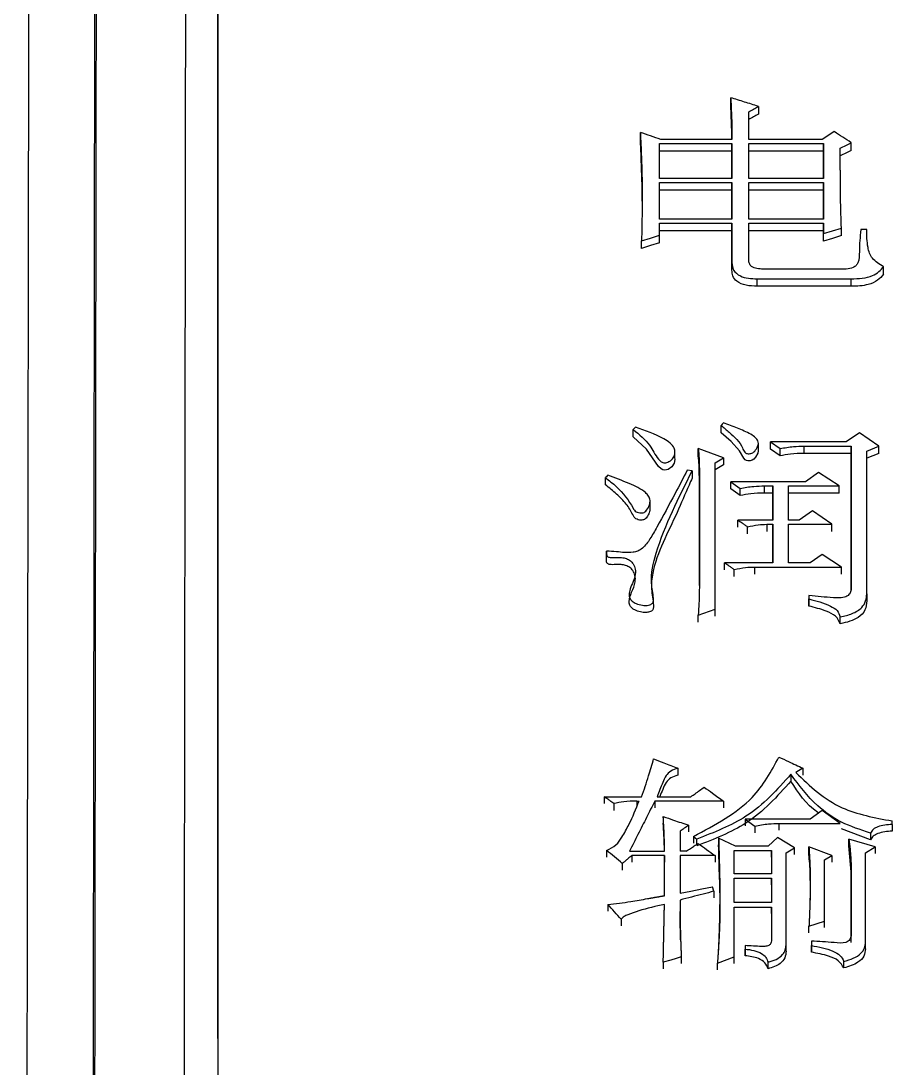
# Model space of a CAD drawing. Header units: millimetres. Extents: x 2063 to 4500, y 825 to 2548.
# Drawn here: x 2671.84 to 2679.66, y 2290.18 to 2299.58 of the extents above; entities that cross this region are included whole.
import ezdxf

# ---------------------------------------------------------------- set-up
doc = ezdxf.new("R2010")
doc.units = ezdxf.units.MM

msp = doc.modelspace()

# ---------------------------------------------------------------- linework, layer by layer
at = {"color": 7, "linetype": 'Continuous', "lineweight": 25}
for p, q in [((2678.2118, 2298.8266), (2678.2118, 2298.8958)), ((2678.3741, 2298.5201), (2678.3741, 2298.7685)), ((2678.4606, 2298.818), (2678.4606, 2298.7489)), ((2677.4005, 2298.5152), (2677.4005, 2298.584)), ((2677.5736, 2298.4845), (2678.2226, 2298.4845)), ((2677.5736, 2298.1706), (2677.5736, 2298.4845)), ((2678.2226, 2298.5201), (2677.5844, 2298.5201)), ((2678.2226, 2298.4845), (2678.2226, 2298.1706)), ((2678.2226, 2298.4158), (2678.2226, 2298.4845)), ((2679.0339, 2298.5201), (2678.3741, 2298.5201)), ((2678.3741, 2298.4845), (2679.0448, 2298.4845)), ((2678.3741, 2298.1706), (2678.3741, 2298.4845)), ((2679.0448, 2298.4845), (2679.0448, 2298.1706)), ((2679.0448, 2298.4158), (2679.0448, 2298.4845)), ((2679.2936, 2298.4229), (2679.2936, 2298.4916)), ((2678.2226, 2298.4158), (2677.5736, 2298.4158)), ((2678.2226, 2298.1706), (2678.2226, 2298.4158)), ((2679.0448, 2298.4158), (2678.3741, 2298.4158)), ((2679.0448, 2298.1706), (2679.0448, 2298.4158)), ((2677.4121, 2298.2261), (2677.416, 2297.8777)), ((2678.2226, 2298.1706), (2677.5736, 2298.1706)), ((2679.0448, 2298.1706), (2678.3741, 2298.1706)), ((2677.5736, 2298.1348), (2678.2226, 2298.1348)), ((2677.5736, 2297.8046), (2677.5736, 2298.1348)), ((2678.2226, 2298.1348), (2678.2227, 2297.8046)), ((2678.2226, 2298.0666), (2678.2226, 2298.1348)), ((2678.3741, 2298.1348), (2679.0448, 2298.1348)), ((2678.3741, 2297.8046), (2678.3741, 2298.1348)), ((2679.0448, 2298.1348), (2679.0448, 2297.8046)), ((2679.0448, 2298.0666), (2679.0448, 2298.1348)), ((2678.2226, 2298.0666), (2677.5736, 2298.0666)), ((2678.2227, 2297.8046), (2678.2226, 2298.0666)), ((2679.0448, 2298.0666), (2678.3741, 2298.0666)), ((2679.0448, 2297.8046), (2679.0448, 2298.0666)), ((2678.2227, 2297.8046), (2677.5736, 2297.8046)), ((2679.0448, 2297.8046), (2678.3741, 2297.8046)), ((2677.5736, 2297.7686), (2678.2227, 2297.7686)), ((2677.5736, 2297.6605), (2677.5736, 2297.7686)), ((2678.2227, 2297.7009), (2677.5736, 2297.7009)), ((2678.2227, 2297.7686), (2678.2227, 2297.4148)), ((2678.2227, 2297.7009), (2678.2227, 2297.7686)), ((2678.2227, 2297.3475), (2678.2227, 2297.7009)), ((2678.3741, 2297.7686), (2679.0448, 2297.7686)), ((2678.3741, 2297.4365), (2678.3741, 2297.7686)), ((2679.0448, 2297.7009), (2678.3741, 2297.7009)), ((2679.0448, 2297.7686), (2679.0448, 2297.6749)), ((2679.0448, 2297.7009), (2679.0448, 2297.7686)), ((2679.0448, 2297.6073), (2679.0448, 2297.7009)), ((2679.207, 2297.6577), (2679.207, 2297.7254)), ((2679.4342, 2297.711), (2679.3801, 2297.711)), ((2677.4114, 2297.5425), (2677.4114, 2297.61)), ((2677.5736, 2297.5929), (2677.5736, 2297.6605)), ((2679.0448, 2297.6073), (2679.0448, 2297.6749)), ((2678.2227, 2297.3475), (2678.2227, 2297.4148)), ((2679.2505, 2297.3568), (2678.5039, 2297.3568)), ((2679.5857, 2297.3113), (2679.5857, 2297.3786)), ((2678.4498, 2297.2027), (2678.4498, 2297.2698)), ((2678.4498, 2297.2698), (2679.2936, 2297.2698)), ((2679.2936, 2297.2026), (2679.2936, 2297.2698)), ((2679.2936, 2297.2026), (2678.4498, 2297.2027)), ((2677.3573, 2295.9379), (2677.3357, 2295.9157)), ((2677.3357, 2295.8503), (2677.3357, 2295.9157)), ((2678.1253, 2295.8874), (2678.1253, 2295.9528)), ((2679.3693, 2295.886), (2679.2503, 2295.8044)), ((2679.5424, 2295.7673), (2679.3693, 2295.886)), ((2677.7089, 2295.6669), (2677.7089, 2295.732)), ((2678.1469, 2295.6632), (2677.9198, 2295.745)), ((2677.9198, 2295.6799), (2677.9198, 2295.745)), ((2678.461, 2295.7255), (2678.461, 2295.7911)), ((2678.5688, 2295.8044), (2678.6554, 2295.745)), ((2679.2503, 2295.8044), (2678.5688, 2295.8044)), ((2678.5688, 2295.7392), (2678.5688, 2295.8044)), ((2678.6554, 2295.6799), (2678.5688, 2295.7392)), ((2678.6554, 2295.6799), (2678.6554, 2295.745)), ((2678.8717, 2295.7673), (2679.2936, 2295.7673)), ((2678.8717, 2295.7021), (2678.8717, 2295.7673)), ((2679.2936, 2295.7673), (2679.2936, 2294.4778)), ((2679.2936, 2295.7021), (2679.2936, 2295.7673)), ((2679.4342, 2295.7227), (2679.5424, 2295.7673)), ((2679.4342, 2294.44), (2679.4342, 2295.7227)), ((2679.5424, 2295.7021), (2679.5424, 2295.7673)), ((2678.0712, 2295.6186), (2678.1469, 2295.6632)), ((2678.1469, 2295.6632), (2678.1469, 2295.5982)), ((2679.2936, 2295.7021), (2678.8717, 2295.7021)), ((2679.2936, 2294.4778), (2679.2936, 2295.7021)), ((2679.5424, 2295.7021), (2679.4342, 2295.6576)), ((2677.8657, 2295.5441), (2677.8224, 2295.5515)), ((2677.8657, 2295.5441), (2677.8657, 2295.4792)), ((2677.9306, 2295.5367), (2677.9306, 2294.5157)), ((2677.9306, 2295.4718), (2677.9306, 2295.5367)), ((2678.0712, 2294.3036), (2678.0712, 2295.6186)), ((2678.1469, 2295.5982), (2678.0712, 2295.5536)), ((2677.0869, 2295.4197), (2677.0869, 2295.4845)), ((2677.9306, 2294.5156), (2677.9306, 2295.4718)), ((2678.2119, 2295.4472), (2678.2984, 2295.3874)), ((2678.8825, 2295.4471), (2678.2119, 2295.4472)), ((2678.2119, 2295.3824), (2678.2119, 2295.4472)), ((2679.0015, 2295.5292), (2678.8825, 2295.4471)), ((2679.1854, 2295.4098), (2679.0015, 2295.5292)), ((2678.2984, 2295.3228), (2678.2119, 2295.3824)), ((2678.2984, 2295.3228), (2678.2984, 2295.3874)), ((2678.5147, 2295.4098), (2678.5905, 2295.4098)), ((2678.5147, 2295.3451), (2678.5147, 2295.4098)), ((2678.5905, 2295.4098), (2678.5905, 2295.103)), ((2678.5905, 2295.3451), (2678.5905, 2295.4098)), ((2678.7311, 2295.4098), (2679.1854, 2295.4098)), ((2678.7311, 2295.103), (2678.7311, 2295.4098)), ((2679.1854, 2295.3451), (2679.1854, 2295.4098)), ((2677.4877, 2295.2109), (2677.4878, 2295.2758)), ((2678.5905, 2295.3451), (2678.5147, 2295.3451)), ((2678.5905, 2295.103), (2678.5905, 2295.3451)), ((2679.1854, 2295.3451), (2678.7311, 2295.3451)), ((2678.9474, 2295.1855), (2678.8284, 2295.103)), ((2679.1205, 2295.0655), (2678.9474, 2295.1855)), ((2678.5905, 2295.103), (2678.2768, 2295.103)), ((2678.2768, 2295.0388), (2678.2768, 2295.103)), ((2678.5364, 2295.0655), (2678.5905, 2295.0655)), ((2678.5364, 2295.0655), (2678.5364, 2295.0013)), ((2678.5905, 2295.0655), (2678.5905, 2294.7195)), ((2678.5905, 2295.0013), (2678.5905, 2295.0655)), ((2678.8284, 2295.103), (2678.7311, 2295.103)), ((2678.7311, 2295.0655), (2679.1205, 2295.0655)), ((2678.7311, 2294.7195), (2678.7311, 2295.0655)), ((2679.1205, 2295.0013), (2679.1205, 2295.0655)), ((2678.3633, 2294.9788), (2678.3633, 2295.043)), ((2678.5905, 2294.7195), (2678.5905, 2295.0013)), ((2677.0977, 2294.7311), (2677.0977, 2294.7949)), ((2679.034, 2294.7949), (2678.9258, 2294.7195)), ((2679.2071, 2294.6818), (2679.034, 2294.7949)), ((2678.5905, 2294.7195), (2678.1578, 2294.7195)), ((2678.1578, 2294.6558), (2678.1578, 2294.7195)), ((2678.9258, 2294.7195), (2678.7311, 2294.7195)), ((2678.2443, 2294.5955), (2678.2443, 2294.6592)), ((2678.4282, 2294.6818), (2679.2071, 2294.6818)), ((2678.4282, 2294.6181), (2678.4282, 2294.6818)), ((2679.2071, 2294.6181), (2679.2071, 2294.6818)), ((2678.915, 2294.4249), (2678.915, 2294.3946)), ((2678.915, 2294.4249), (2678.915, 2294.3616)), ((2679.4342, 2294.44), (2679.4342, 2294.3767)), ((2678.915, 2294.3312), (2678.915, 2294.3946)), ((2677.9198, 2294.2505), (2678.0712, 2294.3036)), ((2677.9198, 2294.1875), (2677.9198, 2294.2505)), ((2678.0712, 2294.2405), (2678.0712, 2294.3036)), ((2679.1962, 2294.1722), (2679.1962, 2294.2353)), ((2677.7359, 2292.875), (2677.7359, 2292.8136)), ((2678.7527, 2292.8209), (2678.7527, 2292.7598)), ((2678.8609, 2292.875), (2678.796, 2292.8363)), ((2678.8609, 2292.875), (2678.8609, 2292.8139)), ((2677.0761, 2292.6195), (2677.4114, 2292.6195)), ((2677.0761, 2292.6195), (2677.0761, 2292.5588)), ((2677.552, 2292.6195), (2677.8549, 2292.6195)), ((2677.1626, 2292.5575), (2677.1626, 2292.4968)), ((2677.3681, 2292.5807), (2677.3898, 2292.5807)), ((2677.3681, 2292.5807), (2677.3681, 2292.5311)), ((2678.147, 2292.5807), (2677.5304, 2292.5807)), ((2677.5304, 2292.5807), (2677.5304, 2292.52)), ((2678.147, 2292.5807), (2678.147, 2292.52)), ((2677.6061, 2292.441), (2677.6061, 2292.3805)), ((2679.034, 2292.4954), (2678.9258, 2292.4177)), ((2679.1963, 2292.3788), (2679.034, 2292.4954)), ((2677.8333, 2292.3632), (2677.8333, 2292.3028)), ((2678.3417, 2292.4177), (2678.4282, 2292.3555)), ((2678.9258, 2292.4177), (2678.3417, 2292.4177)), ((2678.3417, 2292.4177), (2678.3417, 2292.3572)), ((2678.4282, 2292.3555), (2678.4282, 2292.295)), ((2678.6446, 2292.3788), (2679.1963, 2292.3788)), ((2678.6446, 2292.3788), (2678.6446, 2292.3183)), ((2679.6614, 2292.371), (2679.6614, 2292.4021)), ((2679.6614, 2292.371), (2679.6614, 2292.3106)), ((2677.7576, 2292.3088), (2677.7576, 2292.1295)), ((2677.8765, 2292.2621), (2677.909, 2292.2387)), ((2678.2551, 2292.1763), (2678.1037, 2292.2465)), ((2678.1037, 2292.2465), (2678.1037, 2292.1862)), ((2678.6338, 2292.2543), (2678.5472, 2292.1763)), ((2678.7852, 2292.1607), (2678.6338, 2292.2543)), ((2679.4667, 2292.2326), (2679.2065, 2292.3309)), ((2679.4667, 2292.2932), (2679.4667, 2292.2329)), ((2677.909, 2292.1927), (2677.909, 2292.2387)), ((2678.5472, 2292.1763), (2678.2551, 2292.1763)), ((2678.7095, 2292.1139), (2678.7852, 2292.1607)), ((2678.7852, 2292.1006), (2678.7852, 2292.1607)), ((2679.1205, 2292.0905), (2678.915, 2292.1685)), ((2678.915, 2292.1081), (2678.915, 2292.1685)), ((2679.51, 2292.1685), (2679.272, 2292.2387)), ((2679.272, 2292.1784), (2679.272, 2292.2387)), ((2679.2936, 2291.9444), (2679.272, 2292.1781)), ((2679.4234, 2292.1139), (2679.51, 2292.1685)), ((2679.51, 2292.1685), (2679.51, 2292.1084)), ((2677.0977, 2292.1373), (2677.0977, 2292.0772)), ((2677.3032, 2292.1295), (2677.6169, 2292.1295)), ((2677.6169, 2292.0905), (2677.3249, 2292.0905)), ((2677.3249, 2292.0905), (2677.3249, 2292.0305)), ((2677.6169, 2291.7307), (2677.6169, 2292.0905)), ((2677.6169, 2292.0905), (2677.6169, 2292.0305)), ((2677.8116, 2292.1295), (2677.7576, 2292.1295)), ((2678.0713, 2292.0905), (2677.7576, 2292.0905)), ((2677.7576, 2292.0905), (2677.7576, 2291.7542)), ((2678.0713, 2292.0905), (2678.0713, 2292.0305)), ((2678.2443, 2292.1373), (2678.5797, 2292.1373)), ((2678.2443, 2291.9264), (2678.2443, 2292.1373)), ((2678.5797, 2292.1373), (2678.5797, 2291.9264)), ((2678.5797, 2292.0772), (2678.5797, 2292.1373)), ((2678.7095, 2291.2905), (2678.7095, 2292.1139)), ((2678.9189, 2292.0321), (2678.915, 2292.1081)), ((2679.0556, 2292.0515), (2679.1205, 2292.0905)), ((2679.1205, 2292.0905), (2679.1205, 2292.0305)), ((2679.4234, 2291.3141), (2679.4234, 2292.1139)), ((2677.2383, 2292.0202), (2677.2383, 2291.9603)), ((2679.2936, 2292.0046), (2679.2936, 2291.3693)), ((2679.2936, 2291.9447), (2679.2936, 2292.0046)), ((2678.5797, 2291.9264), (2678.2443, 2291.9264)), ((2678.2443, 2291.8873), (2678.5797, 2291.8873)), ((2678.2443, 2291.6679), (2678.2443, 2291.8873)), ((2678.5797, 2291.8873), (2678.5797, 2291.6679)), ((2678.5797, 2291.8275), (2678.5797, 2291.8873)), ((2679.2936, 2291.3098), (2679.2936, 2291.9444)), ((2678.0604, 2291.7699), (2678.0496, 2291.809)), ((2678.0604, 2291.7699), (2678.0604, 2291.7102)), ((2677.1085, 2291.6523), (2677.1085, 2291.5928)), ((2678.5797, 2291.6679), (2678.2443, 2291.6679)), ((2678.2443, 2291.6287), (2678.5797, 2291.6287)), ((2678.2443, 2291.1801), (2678.2443, 2291.6287)), ((2678.5797, 2291.6287), (2678.5797, 2291.3378)), ((2678.5797, 2291.5693), (2678.5797, 2291.6287)), ((2677.2275, 2291.5187), (2677.2275, 2291.4594)), ((2678.915, 2291.4558), (2679.0556, 2291.503)), ((2679.0556, 2291.4437), (2679.0556, 2291.503)), ((2678.915, 2291.3966), (2678.915, 2291.4558)), ((2678.9366, 2291.322), (2678.9366, 2291.2826)), ((2678.9366, 2291.322), (2678.9366, 2291.263)), ((2679.4234, 2291.2551), (2679.4234, 2291.3141)), ((2678.3417, 2291.2826), (2678.3417, 2291.2511)), ((2678.3417, 2291.2826), (2678.3417, 2291.2236)), ((2678.3417, 2291.1918), (2678.3417, 2291.2511)), ((2678.7095, 2291.2315), (2678.7095, 2291.2905)), ((2678.9366, 2291.2233), (2678.9366, 2291.2826)), ((2677.6061, 2291.1327), (2677.6061, 2291.0739)), ((2677.7684, 2291.1801), (2677.7684, 2291.1212)), ((2678.0929, 2291.1248), (2678.2443, 2291.1801)), ((2678.0929, 2291.066), (2678.0929, 2291.1248)), ((2678.2443, 2291.1212), (2678.2443, 2291.1801)), ((2678.5472, 2291.0736), (2678.5472, 2291.1327)), ((2679.2287, 2291.0815), (2679.2287, 2291.1406))]:
    msp.add_line(p, q, dxfattribs=at)
at = {"color": 7, "linetype": 'Continuous', "lineweight": 25, "flags": 128}
for points in [[(2679.0448, 2297.6749), (2679.1259, 2297.7002), (2679.207, 2297.7254)], [(2677.4114, 2297.61), (2677.4925, 2297.6353), (2677.5736, 2297.6605)], [(2679.207, 2297.6577), (2679.1259, 2297.6325), (2679.0448, 2297.6073)], [(2677.5736, 2297.5929), (2677.4925, 2297.5677), (2677.4114, 2297.5425)], [(2678.1469, 2295.9749), (2678.1361, 2295.9638), (2678.1253, 2295.9528)], [(2677.7073, 2295.6656), (2677.7108, 2295.6478), (2677.7041, 2295.6133), (2677.6819, 2295.5817), (2677.6496, 2295.5587), (2677.635, 2295.5534), (2677.6201, 2295.5515), (2677.6038, 2295.5546), (2677.5886, 2295.5621), (2677.5643, 2295.5846), (2677.4551, 2295.741), (2677.3357, 2295.8503), (2677.3357, 2295.8503)], [(2678.4597, 2295.7257), (2678.4561, 2295.7054), (2678.4361, 2295.6693), (2678.4203, 2295.6503), (2678.4048, 2295.64), (2678.3854, 2295.6344), (2678.3662, 2295.6342), (2678.3528, 2295.6377), (2678.3417, 2295.6446), (2678.331, 2295.6581), (2678.2923, 2295.725), (2678.2164, 2295.8096), (2678.1254, 2295.8874), (2678.1254, 2295.8874)], [(2677.1085, 2295.5069), (2677.103, 2295.5012), (2677.095, 2295.4928), (2677.0869, 2295.4845)], [(2677.0977, 2294.7612), (2677.0977, 2294.7848), (2677.0977, 2294.825)], [(2677.8765, 2292.2621), (2677.8765, 2292.2352), (2677.8765, 2292.2183), (2677.8765, 2292.2018)], [(2677.7576, 2291.7542), (2677.8549, 2291.7725), (2677.9523, 2291.7908), (2678.0496, 2291.809)], [(2677.7684, 2291.1801), (2677.7214, 2291.1664), (2677.6744, 2291.1526), (2677.6061, 2291.1327)]]:
    msp.add_lwpolyline(points, dxfattribs=at)
at = {"color": 7, "linetype": 'Continuous', "lineweight": 25}
for points, knots in [([(2673.6051, 2321.5381), (2673.6051, 2321.434), (2673.6052, 2320.9133), (2673.6052, 2319.5463), (2673.6053, 2317.3865), (2673.6053, 2314.7681), (2673.6054, 2312.3055), (2673.6054, 2308.7977), (2673.6055, 2305.6548), (2673.6055, 2301.3397), (2673.6055, 2296.6526), (2673.6056, 2291.5204), (2673.6056, 2286.0968), (2673.6057, 2281.5382), (2673.6057, 2275.6157), (2673.6058, 2270.7099), (2673.6059, 2264.031), (2673.606, 2259.7382), (2673.606, 2256.7371)], [0, 0, 0, 0, 0.020124, 0.100733, 0.181328, 0.221587, 0.302184, 0.342442, 0.423039, 0.463298, 0.543894, 0.624491, 0.664749, 0.745346, 0.785604, 0.8662, 0.906458, 1, 1, 1, 1]), ([(2673.6056, 2290.4481), (2673.6056, 2291.6328), (2673.6055, 2293.8863), (2673.6055, 2297.9266), (2673.6055, 2301.6341), (2673.6054, 2305.8688), (2673.6054, 2308.9427), (2673.6054, 2312.3549), (2673.6053, 2315.3324), (2673.6052, 2317.6758), (2673.6052, 2319.6162), (2673.6051, 2320.35), (2673.6051, 2320.8468)], [0, 0, 0, 0, 0.072858, 0.13859, 0.270184, 0.335916, 0.467513, 0.533245, 0.664841, 0.796434, 0.862166, 1, 1, 1, 1]), ([(2671.9365, 2320.59), (2671.9366, 2320.6183), (2671.9369, 2320.7068), (2671.9356, 2319.7205), (2671.9326, 2317.7075), (2671.928, 2314.6449), (2671.9228, 2311.2566), (2671.9177, 2307.9192), (2671.913, 2304.8496), (2671.9075, 2301.2062), (2671.9009, 2296.9354), (2671.8937, 2292.2897), (2671.886, 2287.3429), (2671.8778, 2282.1725), (2671.8688, 2276.4882), (2671.8589, 2270.2912), (2671.8482, 2263.6074), (2671.8406, 2258.9167), (2671.8368, 2256.5226)], [0, 0, 0, 0, 0.039342, 0.122943, 0.206183, 0.289063, 0.371582, 0.416612, 0.465601, 0.518547, 0.575452, 0.636313, 0.690059, 0.746552, 0.805793, 0.867782, 0.932518, 1, 1, 1, 1]), ([(2672.4418, 2256.3871), (2672.4463, 2259.6863), (2672.4555, 2266.2848), (2672.4684, 2275.7148), (2672.4804, 2284.5955), (2672.4914, 2292.7531), (2672.5011, 2300.0535), (2672.5094, 2306.3713), (2672.5161, 2311.5934), (2672.5212, 2315.6499), (2672.5244, 2318.3978), (2672.5258, 2319.8439), (2672.5254, 2319.8207), (2672.5253, 2319.812)], [0, 0, 0, 0, 0.094309, 0.188619, 0.282928, 0.377238, 0.471547, 0.565857, 0.660166, 0.754475, 0.848785, 0.943094, 1, 1, 1, 1]), ([(2672.4557, 2256.3383), (2672.459, 2258.724), (2672.4655, 2263.4306), (2672.4748, 2270.1799), (2672.4835, 2276.5224), (2672.4915, 2282.4176), (2672.4988, 2287.8482), (2672.5065, 2293.5812), (2672.5142, 2299.3499), (2672.5214, 2304.8302), (2672.5272, 2309.2972), (2672.5317, 2312.8204), (2672.5349, 2315.4823), (2672.5372, 2317.3853), (2672.5385, 2318.604), (2672.5391, 2319.321), (2672.5389, 2319.3519), (2672.5388, 2319.3666)], [0, 0, 0, 0, 0.06854, 0.13522, 0.200041, 0.263001, 0.324101, 0.38334, 0.468684, 0.549845, 0.626823, 0.699617, 0.768227, 0.832652, 0.892892, 0.948946, 1, 1, 1, 1]), ([(2673.3369, 2318.6127), (2673.337, 2318.6248), (2673.3373, 2318.7371), (2673.3371, 2318.3844), (2673.3366, 2317.8145), (2673.336, 2317.2678), (2673.3353, 2316.5936), (2673.3343, 2315.7855), (2673.3332, 2314.8456), (2673.3319, 2313.774), (2673.3298, 2312.0645), (2673.3265, 2309.3783), (2673.3213, 2305.2285), (2673.3146, 2300.0121), (2673.3072, 2294.4053), (2673.2996, 2288.7281), (2673.2922, 2283.261), (2673.284, 2277.2481), (2673.2749, 2270.7005), (2673.2652, 2263.6576), (2673.2584, 2258.7153), (2673.2549, 2256.2013)], [0, 0, 0, 0, 0.008365, 0.077995, 0.107986, 0.138061, 0.168221, 0.198465, 0.228793, 0.259205, 0.289702, 0.358895, 0.433683, 0.514064, 0.600037, 0.66048, 0.723411, 0.788828, 0.856732, 0.927123, 1, 1, 1, 1]), ([(2678.2118, 2298.8958), (2678.2146, 2298.8445), (2678.2194, 2298.7565), (2678.2219, 2298.6311), (2678.2224, 2298.5571), (2678.2226, 2298.5201)], [0, 0, 0, 0, 0.41049, 0.705225, 1, 1, 1, 1]), ([(2678.4606, 2298.818), (2678.4192, 2298.831), (2678.3362, 2298.8569), (2678.2533, 2298.8828), (2678.2118, 2298.8958)], [0, 0, 0, 0, 0.499999, 1, 1, 1, 1]), ([(2678.2219, 2298.5201), (2678.2217, 2298.5487), (2678.2212, 2298.6142), (2678.2179, 2298.7164), (2678.2138, 2298.7898), (2678.2118, 2298.8266)], [0, 0, 0, 0, 0.279289, 0.639605, 1, 1, 1, 1]), ([(2678.3741, 2298.7685), (2678.3885, 2298.7767), (2678.4174, 2298.7932), (2678.4462, 2298.8098), (2678.4606, 2298.818)], [0, 0, 0, 0, 0.500001, 1, 1, 1, 1]), ([(2678.4606, 2298.7489), (2678.4462, 2298.7406), (2678.4174, 2298.7242), (2678.3885, 2298.7077), (2678.3741, 2298.6994)], [0, 0, 0, 0, 0.499999, 1, 1, 1, 1]), ([(2677.4005, 2298.584), (2677.4028, 2298.5332), (2677.4095, 2298.3808), (2677.4176, 2298.1423), (2677.4166, 2297.8684), (2677.4131, 2297.6961), (2677.4114, 2297.61)], [0, 0, 0, 0, 0.157705, 0.473128, 0.736533, 1, 1, 1, 1]), ([(2677.5844, 2298.5201), (2677.5538, 2298.5307), (2677.4925, 2298.5521), (2677.4312, 2298.5734), (2677.4005, 2298.584)], [0, 0, 0, 0, 0.5, 1, 1, 1, 1]), ([(2679.1421, 2298.5911), (2679.1241, 2298.5793), (2679.088, 2298.5556), (2679.052, 2298.5319), (2679.0339, 2298.5201)], [0, 0, 0, 0, 0.499999, 1, 1, 1, 1]), ([(2679.2936, 2298.4916), (2679.2683, 2298.5082), (2679.2178, 2298.5414), (2679.1674, 2298.5746), (2679.1421, 2298.5911)], [0, 0, 0, 0, 0.499999, 1, 1, 1, 1]), ([(2677.4118, 2298.2238), (2677.4115, 2298.2362), (2677.4095, 2298.3337), (2677.4047, 2298.4306), (2677.4005, 2298.5152)], [0, 0, 0, 0, 0.126532, 1, 1, 1, 1]), ([(2679.1962, 2298.4418), (2679.2124, 2298.4501), (2679.2449, 2298.4667), (2679.2773, 2298.4833), (2679.2936, 2298.4916)], [0, 0, 0, 0, 0.5, 1, 1, 1, 1]), ([(2679.207, 2297.7254), (2679.2051, 2297.7672), (2679.2028, 2297.8142), (2679.2008, 2297.882), (2679.1995, 2297.9497), (2679.1979, 2298.033), (2679.1975, 2298.1161), (2679.1971, 2298.168), (2679.1969, 2298.2043), (2679.1968, 2298.2251), (2679.1968, 2298.238), (2679.1967, 2298.2484), (2679.1967, 2298.2588), (2679.1966, 2298.2691), (2679.1966, 2298.2821), (2679.1966, 2298.2924), (2679.1965, 2298.3054), (2679.1965, 2298.3157), (2679.1965, 2298.3287), (2679.1964, 2298.339), (2679.1964, 2298.3494), (2679.1964, 2298.3597), (2679.1964, 2298.37), (2679.1963, 2298.383), (2679.1963, 2298.392), (2679.1963, 2298.4011), (2679.1963, 2298.4062), (2679.1963, 2298.4127), (2679.1963, 2298.4179), (2679.1962, 2298.423), (2679.1962, 2298.4281), (2679.1962, 2298.4343), (2679.1962, 2298.4393), (2679.1962, 2298.4418)], [0, 0, 0, 0, 0.174064, 0.195822, 0.282854, 0.456917, 0.543949, 0.63098, 0.674496, 0.696253, 0.718011, 0.72889, 0.739769, 0.761527, 0.772406, 0.794164, 0.805043, 0.8268, 0.837679, 0.859437, 0.870316, 0.881195, 0.902953, 0.913832, 0.93559, 0.941029, 0.951908, 0.957347, 0.968226, 0.973666, 0.979105, 0.989553, 1, 1, 1, 1]), ([(2679.2936, 2298.4229), (2679.2773, 2298.4146), (2679.2449, 2298.398), (2679.2124, 2298.3815), (2679.1962, 2298.3732)], [0, 0, 0, 0, 0.499998, 1, 1, 1, 1]), ([(2679.3801, 2297.711), (2679.3742, 2297.6461), (2679.3652, 2297.5475), (2679.3682, 2297.4365), (2679.3397, 2297.3887), (2679.3062, 2297.3643), (2679.2723, 2297.3597), (2679.2505, 2297.3568)], [0, 0, 0, 0, 0.493123, 0.748949, 0.813909, 0.880596, 1, 1, 1, 1]), ([(2679.5857, 2297.3786), (2679.5475, 2297.4015), (2679.4727, 2297.4466), (2679.4357, 2297.5718), (2679.4348, 2297.6582), (2679.4342, 2297.711)], [0, 0, 0, 0, 0.287877, 0.565058, 1, 1, 1, 1]), ([(2678.2227, 2297.4148), (2678.2247, 2297.3919), (2678.2289, 2297.3456), (2678.2904, 2297.2925), (2678.3712, 2297.2722), (2678.4235, 2297.2706), (2678.4498, 2297.2698)], [0, 0, 0, 0, 0.266734, 0.54095, 0.768753, 1, 1, 1, 1]), ([(2678.5039, 2297.3568), (2678.4851, 2297.3575), (2678.4481, 2297.3587), (2678.4002, 2297.3761), (2678.3763, 2297.4064), (2678.3748, 2297.4265), (2678.3741, 2297.4365)], [0, 0, 0, 0, 0.293264, 0.577264, 0.790624, 1, 1, 1, 1]), ([(2678.4498, 2297.2027), (2678.4163, 2297.2038), (2678.3504, 2297.2061), (2678.2664, 2297.2393), (2678.2265, 2297.294), (2678.2239, 2297.3297), (2678.2227, 2297.3475)], [0, 0, 0, 0, 0.29371, 0.577274, 0.790365, 1, 1, 1, 1]), ([(2679.2936, 2297.2698), (2679.3617, 2297.2722), (2679.4558, 2297.2756), (2679.5468, 2297.332), (2679.5728, 2297.3632), (2679.5857, 2297.3786)], [0, 0, 0, 0, 0.57016, 0.787713, 1, 1, 1, 1]), ([(2679.5857, 2297.3113), (2679.5689, 2297.2917), (2679.5347, 2297.2518), (2679.4318, 2297.2059), (2679.3464, 2297.2039), (2679.2936, 2297.2026)], [0, 0, 0, 0, 0.269783, 0.548444, 1, 1, 1, 1]), ([(2677.3357, 2295.9157), (2677.3907, 2295.8713), (2677.4882, 2295.7926), (2677.5348, 2295.6795), (2677.5825, 2295.6296), (2677.6029, 2295.619), (2677.6209, 2295.6153), (2677.6401, 2295.6189), (2677.6615, 2295.6293), (2677.6858, 2295.6482), (2677.7068, 2295.6774), (2677.7129, 2295.7133), (2677.7053, 2295.7552), (2677.6694, 2295.7977), (2677.5559, 2295.8672), (2677.4453, 2295.9066), (2677.3573, 2295.9379)], [0, 0, 0, 0, 0.207529, 0.367372, 0.400836, 0.41667, 0.431354, 0.448141, 0.466694, 0.497248, 0.538464, 0.578549, 0.619959, 0.682145, 0.746849, 1, 1, 1, 1]), ([(2678.1254, 2295.9528), (2678.1499, 2295.9325), (2678.2238, 2295.8716), (2678.3055, 2295.7934), (2678.329, 2295.7206), (2678.3475, 2295.7044), (2678.3615, 2295.6994), (2678.3776, 2295.6981), (2678.3951, 2295.7007), (2678.4134, 2295.7084), (2678.4357, 2295.73), (2678.4514, 2295.758), (2678.4636, 2295.7897), (2678.4568, 2295.8173), (2678.4346, 2295.8478), (2678.3711, 2295.8864), (2678.2739, 2295.9301), (2678.1894, 2295.9599), (2678.1469, 2295.9749)], [0, 0, 0, 0, 0.109185, 0.329159, 0.383764, 0.397994, 0.412315, 0.428913, 0.44575, 0.465116, 0.490353, 0.552222, 0.585254, 0.61868, 0.660425, 0.720614, 0.859403, 1, 1, 1, 1]), ([(2677.9198, 2295.745), (2677.9231, 2295.7155), (2677.9287, 2295.6661), (2677.9299, 2295.5965), (2677.9304, 2295.5566), (2677.9306, 2295.5367)], [0, 0, 0, 0, 0.426865, 0.713404, 1, 1, 1, 1]), ([(2678.6554, 2295.745), (2678.6951, 2295.7524), (2678.7663, 2295.7656), (2678.8394, 2295.7668), (2678.8717, 2295.7673)], [0, 0, 0, 0, 0.558835, 1, 1, 1, 1]), ([(2677.9306, 2295.4718), (2677.9304, 2295.4866), (2677.9299, 2295.5288), (2677.9292, 2295.5983), (2677.9229, 2295.6527), (2677.9198, 2295.6799)], [0, 0, 0, 0, 0.213578, 0.606407, 1, 1, 1, 1]), ([(2678.8717, 2295.7021), (2678.8306, 2295.7012), (2678.7574, 2295.6997), (2678.6865, 2295.6859), (2678.6554, 2295.6799)], [0, 0, 0, 0, 0.561085, 1, 1, 1, 1]), ([(2677.8224, 2295.5515), (2677.786, 2295.4815), (2677.6972, 2295.3106), (2677.5845, 2295.1045), (2677.4926, 2294.9387), (2677.4386, 2294.8632), (2677.3814, 2294.8232), (2677.3003, 2294.8045), (2677.2055, 2294.8189), (2677.1268, 2294.8234), (2677.0977, 2294.825)], [0, 0, 0, 0, 0.2217717, 0.5408252, 0.6535026, 0.7489436, 0.7896473, 0.8225494, 0.93445, 1, 1, 1, 1]), ([(2677.0977, 2294.7949), (2677.0978, 2294.7914), (2677.0981, 2294.7856), (2677.1027, 2294.7781), (2677.1102, 2294.7726), (2677.1268, 2294.7671), (2677.1687, 2294.7656), (2677.2209, 2294.7706), (2677.2764, 2294.7587), (2677.3126, 2294.7383), (2677.3409, 2294.706), (2677.3584, 2294.6585), (2677.3529, 2294.5749), (2677.3084, 2294.5), (2677.2977, 2294.4309), (2677.3057, 2294.3973), (2677.3271, 2294.3717), (2677.3662, 2294.3502), (2677.4131, 2294.3378), (2677.456, 2294.336), (2677.4837, 2294.3409), (2677.5011, 2294.3488), (2677.5119, 2294.359), (2677.52, 2294.3767), (2677.5177, 2294.4371), (2677.4833, 2294.5813), (2677.5788, 2294.9794), (2677.7435, 2295.3035), (2677.8657, 2295.5441)], [0, 0, 0, 0, 0.005261, 0.008837, 0.012422, 0.017277, 0.029828, 0.061172, 0.078769, 0.096459, 0.112862, 0.137643, 0.170618, 0.238675, 0.261666, 0.275651, 0.289759, 0.306991, 0.331345, 0.347224, 0.357105, 0.364402, 0.370592, 0.376767, 0.392657, 0.46137, 0.600195, 1, 1, 1, 1]), ([(2677.0869, 2295.4845), (2677.1204, 2295.4581), (2677.2218, 2295.3781), (2677.3012, 2295.2739), (2677.345, 2295.192), (2677.3623, 2295.1774), (2677.3837, 2295.169), (2677.4056, 2295.1662), (2677.4257, 2295.1687), (2677.4434, 2295.1769), (2677.4666, 2295.2001), (2677.483, 2295.2359), (2677.4909, 2295.2801), (2677.4772, 2295.3189), (2677.4212, 2295.3776), (2677.2907, 2295.4377), (2677.1729, 2295.4824), (2677.1085, 2295.5069)], [0, 0, 0, 0, 0.118687, 0.359196, 0.382949, 0.402078, 0.421221, 0.441113, 0.455768, 0.470499, 0.490908, 0.548405, 0.590663, 0.633125, 0.674263, 0.821869, 1, 1, 1, 1]), ([(2677.8657, 2295.4792), (2677.8565, 2295.4588), (2677.8103, 2295.3567), (2677.6943, 2295.073), (2677.5229, 2294.7706), (2677.4928, 2294.4812), (2677.5176, 2294.3769), (2677.5199, 2294.3138), (2677.5121, 2294.2955), (2677.4998, 2294.2845), (2677.4792, 2294.2761), (2677.445, 2294.272), (2677.3991, 2294.2771), (2677.3547, 2294.2921), (2677.3211, 2294.3137), (2677.3023, 2294.341), (2677.2968, 2294.3905), (2677.3227, 2294.4596), (2677.3568, 2294.5347), (2677.3565, 2294.6022), (2677.3381, 2294.6469), (2677.3077, 2294.6785), (2677.2696, 2294.697), (2677.2246, 2294.7049), (2677.1854, 2294.7035), (2677.152, 2294.7024), (2677.1305, 2294.7032), (2677.115, 2294.7068), (2677.1057, 2294.7114), (2677.0997, 2294.7182), (2677.0977, 2294.7251), (2677.0977, 2294.7295), (2677.0977, 2294.731)], [0, 0, 0, 0, 0.033509, 0.167495, 0.460572, 0.533975, 0.607467, 0.62244, 0.629349, 0.63632, 0.644144, 0.656215, 0.676583, 0.698156, 0.712672, 0.727345, 0.74395, 0.787231, 0.835835, 0.865096, 0.888822, 0.906543, 0.924342, 0.940793, 0.960202, 0.97046, 0.980426, 0.985388, 0.989354, 0.993351, 0.997673, 1, 1, 1, 1]), ([(2677.4864, 2295.211), (2677.486, 2295.2005), (2677.4853, 2295.1757), (2677.4704, 2295.1455), (2677.4539, 2295.122), (2677.4386, 2295.1097), (2677.4219, 2295.1036), (2677.4027, 2295.102), (2677.3814, 2295.1052), (2677.3601, 2295.1142), (2677.3423, 2295.1308), (2677.3201, 2295.1777), (2677.2758, 2295.2512), (2677.188, 2295.3385), (2677.1208, 2295.3925), (2677.0869, 2295.4197)], [0, 0, 0, 0, 0.057364, 0.135452, 0.174054, 0.20354, 0.227011, 0.250403, 0.283482, 0.316855, 0.35045, 0.398369, 0.589542, 0.793116, 1, 1, 1, 1]), ([(2678.2984, 2295.3874), (2678.3381, 2295.3949), (2678.4093, 2295.4081), (2678.4825, 2295.4093), (2678.5147, 2295.4098)], [0, 0, 0, 0, 0.558836, 1, 1, 1, 1]), ([(2678.5147, 2295.3451), (2678.4737, 2295.3442), (2678.4004, 2295.3427), (2678.3295, 2295.3288), (2678.2984, 2295.3228)], [0, 0, 0, 0, 0.561086, 1, 1, 1, 1]), ([(2678.2768, 2295.103), (2678.2891, 2295.0945), (2678.3097, 2295.0802), (2678.3386, 2295.0602), (2678.3551, 2295.0487), (2678.3633, 2295.043)], [0, 0, 0, 0, 0.42837, 0.714189, 1, 1, 1, 1]), ([(2678.3633, 2295.043), (2678.395, 2295.0498), (2678.4517, 2295.0621), (2678.5105, 2295.0645), (2678.5364, 2295.0655)], [0, 0, 0, 0, 0.558879, 1, 1, 1, 1]), ([(2677.0977, 2294.825), (2677.0977, 2294.8194), (2677.0977, 2294.8094), (2677.0977, 2294.7993), (2677.0977, 2294.7949)], [0, 0, 0, 0, 0.56, 1, 1, 1, 1]), ([(2678.1578, 2294.7195), (2678.1701, 2294.7109), (2678.1907, 2294.6965), (2678.2196, 2294.6764), (2678.2361, 2294.6649), (2678.2443, 2294.6592)], [0, 0, 0, 0, 0.428365, 0.714185, 1, 1, 1, 1]), ([(2678.2443, 2294.6592), (2678.2779, 2294.6666), (2678.3381, 2294.6798), (2678.4006, 2294.6812), (2678.4282, 2294.6818)], [0, 0, 0, 0, 0.558545, 1, 1, 1, 1]), ([(2677.9306, 2294.5157), (2677.9303, 2294.4891), (2677.9298, 2294.4361), (2677.9264, 2294.3477), (2677.9222, 2294.2858), (2677.9198, 2294.2505)], [0, 0, 0, 0, 0.300385, 0.600783, 1, 1, 1, 1]), ([(2679.2936, 2294.4778), (2679.2907, 2294.4656), (2679.2849, 2294.4405), (2679.2467, 2294.4093), (2679.1904, 2294.4041), (2679.08, 2294.4078), (2678.988, 2294.4173), (2678.915, 2294.4249)], [0, 0, 0, 0, 0.110883, 0.226049, 0.356903, 0.489202, 1, 1, 1, 1]), ([(2679.1962, 2294.2353), (2679.2333, 2294.2428), (2679.306, 2294.2575), (2679.3889, 2294.3097), (2679.4295, 2294.3758), (2679.4326, 2294.4187), (2679.4342, 2294.44)], [0, 0, 0, 0, 0.292671, 0.574804, 0.788903, 1, 1, 1, 1]), ([(2678.915, 2294.3946), (2678.9814, 2294.3777), (2679.0731, 2294.3544), (2679.1737, 2294.2943), (2679.1889, 2294.2547), (2679.1962, 2294.2353)], [0, 0, 0, 0, 0.572938, 0.791384, 1, 1, 1, 1]), ([(2678.915, 2294.3614), (2678.915, 2294.3558), (2678.915, 2294.3457), (2678.915, 2294.3356), (2678.915, 2294.3312)], [0, 0, 0, 0, 0.56, 1, 1, 1, 1]), ([(2679.1962, 2294.1722), (2679.1848, 2294.1964), (2679.1612, 2294.2462), (2679.051, 2294.2963), (2678.9669, 2294.3179), (2678.915, 2294.3312)], [0, 0, 0, 0, 0.2654466, 0.5469642, 1, 1, 1, 1]), ([(2679.4342, 2294.3766), (2679.4316, 2294.3494), (2679.4262, 2294.2945), (2679.3481, 2294.2067), (2679.2545, 2294.1854), (2679.1962, 2294.1722)], [0, 0, 0, 0, 0.269364, 0.545159, 1, 1, 1, 1]), ([(2677.4114, 2292.6195), (2677.4226, 2292.6504), (2677.4449, 2292.7122), (2677.4819, 2292.8256), (2677.5051, 2292.9084), (2677.5196, 2292.9599)], [0, 0, 0, 0, 0.274107, 0.548239, 1, 1, 1, 1]), ([(2677.5196, 2292.9599), (2677.5497, 2292.9481), (2677.6008, 2292.928), (2677.6729, 2292.8997), (2677.7149, 2292.8832), (2677.7359, 2292.875)], [0, 0, 0, 0, 0.417909, 0.708955, 1, 1, 1, 1]), ([(2677.8765, 2292.2621), (2678.072, 2292.3663), (2678.4151, 2292.5492), (2678.5755, 2292.8472), (2678.6446, 2292.9754)], [0, 0, 0, 0, 0.5695969, 1, 1, 1, 1]), ([(2678.6446, 2292.9754), (2678.6736, 2292.9619), (2678.7242, 2292.9385), (2678.7963, 2292.905), (2678.8394, 2292.885), (2678.8609, 2292.875)], [0, 0, 0, 0, 0.402386, 0.701193, 1, 1, 1, 1]), ([(2677.7359, 2292.875), (2677.7146, 2292.8675), (2677.6727, 2292.8528), (2677.6256, 2292.8057), (2677.6022, 2292.7463), (2677.5754, 2292.6834), (2677.5598, 2292.6408), (2677.552, 2292.6195)], [0, 0, 0, 0, 0.178456, 0.349692, 0.567005, 0.783635, 1, 1, 1, 1]), ([(2677.7359, 2292.8136), (2677.7146, 2292.8061), (2677.6727, 2292.7915), (2677.6256, 2292.7444), (2677.6023, 2292.6851), (2677.5836, 2292.6424), (2677.5753, 2292.6204), (2677.575, 2292.6195)], [0, 0, 0, 0, 0.225395, 0.441569, 0.715814, 0.989183, 1, 1, 1, 1]), ([(2678.7527, 2292.8209), (2678.6303, 2292.6834), (2678.4081, 2292.4341), (2678.0636, 2292.2992), (2677.909, 2292.2387)], [0, 0, 0, 0, 0.551113, 1, 1, 1, 1]), ([(2679.4667, 2292.2932), (2679.3772, 2292.3222), (2679.2002, 2292.3794), (2678.9467, 2292.5597), (2678.8259, 2292.7224), (2678.7527, 2292.8209)], [0, 0, 0, 0, 0.288018, 0.569196, 1, 1, 1, 1]), ([(2678.796, 2292.8363), (2678.9234, 2292.7153), (2679.1546, 2292.4956), (2679.5043, 2292.4311), (2679.6614, 2292.4021)], [0, 0, 0, 0, 0.550671, 1, 1, 1, 1]), ([(2678.7527, 2292.7595), (2678.6303, 2292.6223), (2678.408, 2292.3732), (2678.0636, 2292.2386), (2677.909, 2292.1781)], [0, 0, 0, 0, 0.5510086, 1, 1, 1, 1]), ([(2679.0014, 2292.472), (2678.9989, 2292.4737), (2678.8876, 2292.5498), (2678.8194, 2292.6559), (2678.7527, 2292.7595)], [0, 0, 0, 0, 0.0224538, 1, 1, 1, 1]), ([(2677.1626, 2292.5575), (2677.1502, 2292.5663), (2677.1296, 2292.5811), (2677.1008, 2292.6018), (2677.0843, 2292.6136), (2677.0761, 2292.6195)], [0, 0, 0, 0, 0.428361, 0.714181, 1, 1, 1, 1]), ([(2677.8549, 2292.6195), (2677.8674, 2292.6285), (2677.8935, 2292.6472), (2677.9331, 2292.6756), (2677.9603, 2292.695), (2677.9739, 2292.7048)], [0, 0, 0, 0, 0.314652, 0.657325, 1, 1, 1, 1]), ([(2677.9739, 2292.7048), (2677.9989, 2292.6869), (2678.0402, 2292.6573), (2678.0979, 2292.6159), (2678.1306, 2292.5925), (2678.147, 2292.5807)], [0, 0, 0, 0, 0.432644, 0.716322, 1, 1, 1, 1]), ([(2677.0977, 2292.1373), (2677.1278, 2292.152), (2677.1872, 2292.1811), (2677.2444, 2292.269), (2677.3162, 2292.3992), (2677.361, 2292.5099), (2677.3898, 2292.5807)], [0, 0, 0, 0, 0.161067, 0.318631, 0.564031, 1, 1, 1, 1]), ([(2677.3681, 2292.5807), (2677.3291, 2292.5797), (2677.2594, 2292.5777), (2677.1921, 2292.5636), (2677.1626, 2292.5575)], [0, 0, 0, 0, 0.561073, 1, 1, 1, 1]), ([(2677.5304, 2292.5807), (2677.5053, 2292.5311), (2677.455, 2292.4313), (2677.3792, 2292.2809), (2677.3286, 2292.18), (2677.3032, 2292.1295)], [0, 0, 0, 0, 0.330678, 0.665338, 1, 1, 1, 1]), ([(2677.6169, 2292.1295), (2677.6169, 2292.1629), (2677.6168, 2292.2315), (2677.6129, 2292.3354), (2677.6084, 2292.4058), (2677.6061, 2292.441)], [0, 0, 0, 0, 0.320269, 0.660054, 1, 1, 1, 1]), ([(2677.6061, 2292.441), (2677.637, 2292.4304), (2677.6903, 2292.4122), (2677.7661, 2292.3862), (2677.8109, 2292.3709), (2677.8333, 2292.3632)], [0, 0, 0, 0, 0.4083, 0.70415, 1, 1, 1, 1]), ([(2677.6165, 2292.1295), (2677.6164, 2292.1427), (2677.6162, 2292.1912), (2677.6128, 2292.2747), (2677.6083, 2292.345), (2677.6061, 2292.3802)], [0, 0, 0, 0, 0.1572683, 0.5785381, 1, 1, 1, 1]), ([(2677.8333, 2292.3632), (2677.8207, 2292.3542), (2677.7954, 2292.336), (2677.7702, 2292.3178), (2677.7576, 2292.3088)], [0, 0, 0, 0, 0.5000008, 1, 1, 1, 1]), ([(2678.4282, 2292.3555), (2678.4693, 2292.3634), (2678.5405, 2292.3771), (2678.6136, 2292.3783), (2678.6446, 2292.3788)], [0, 0, 0, 0, 0.576908, 1, 1, 1, 1]), ([(2679.6614, 2292.371), (2679.6173, 2292.3672), (2679.5565, 2292.3621), (2679.4896, 2292.3281), (2679.4742, 2292.3047), (2679.4667, 2292.2932)], [0, 0, 0, 0, 0.571542, 0.789948, 1, 1, 1, 1]), ([(2678.1037, 2292.2465), (2678.1039, 2292.2396), (2678.1043, 2292.2257), (2678.1049, 2292.205), (2678.1055, 2292.1843), (2678.1061, 2292.1635), (2678.1066, 2292.1462), (2678.1071, 2292.1289), (2678.1075, 2292.1151), (2678.1078, 2292.1012), (2678.1081, 2292.0909), (2678.1083, 2292.0822), (2678.1087, 2292.0701), (2678.109, 2292.058), (2678.1094, 2292.0441), (2678.1096, 2292.0337), (2678.11, 2292.0199), (2678.1103, 2292.006), (2678.1107, 2291.9887), (2678.1111, 2291.9748), (2678.1114, 2291.961), (2678.1116, 2291.9523), (2678.1118, 2291.9436), (2678.112, 2291.935), (2678.1121, 2291.9263), (2678.1123, 2291.9176), (2678.1125, 2291.9089), (2678.1127, 2291.9003), (2678.1129, 2291.8916), (2678.113, 2291.8829), (2678.1132, 2291.8742), (2678.1133, 2291.8656), (2678.1135, 2291.8569), (2678.1137, 2291.8482), (2678.1138, 2291.8395), (2678.1141, 2291.8204), (2678.1152, 2291.7475), (2678.1159, 2291.6501), (2678.1147, 2291.5525), (2678.1136, 2291.5037), (2678.1127, 2291.4758), (2678.112, 2291.4549), (2678.1112, 2291.434), (2678.1103, 2291.4131), (2678.1095, 2291.3956), (2678.1087, 2291.3782), (2678.1078, 2291.3607), (2678.1068, 2291.3433), (2678.1059, 2291.3258), (2678.1049, 2291.3084), (2678.1036, 2291.2874), (2678.1025, 2291.27), (2678.1014, 2291.2525), (2678.1003, 2291.235), (2678.0992, 2291.2176), (2678.098, 2291.2001), (2678.0968, 2291.1826), (2678.0956, 2291.1651), (2678.0943, 2291.1459), (2678.0935, 2291.1336), (2678.0929, 2291.1248)], [0, 0, 0, 0, 0.018603, 0.037206, 0.055809, 0.074412, 0.093015, 0.102316, 0.120919, 0.130221, 0.139522, 0.148824, 0.153474, 0.172077, 0.181379, 0.19068, 0.199982, 0.218585, 0.227886, 0.246489, 0.255791, 0.265092, 0.269743, 0.279044, 0.288346, 0.292997, 0.302298, 0.311599, 0.31625, 0.325552, 0.334853, 0.339504, 0.348805, 0.358107, 0.362758, 0.372059, 0.409265, 0.558092, 0.632505, 0.669711, 0.688314, 0.706917, 0.72552, 0.744123, 0.762726, 0.772028, 0.790631, 0.809233, 0.818535, 0.837138, 0.855741, 0.874344, 0.883645, 0.902248, 0.920851, 0.930153, 0.948756, 0.967359, 0.97666, 1, 1, 1, 1]), ([(2679.6614, 2292.3103), (2679.6174, 2292.3065), (2679.5565, 2292.3013), (2679.4896, 2292.2675), (2679.4742, 2292.244), (2679.4667, 2292.2326)], [0, 0, 0, 0, 0.5716925, 0.7900761, 1, 1, 1, 1]), ([(2677.8116, 2292.1295), (2677.8247, 2292.138), (2677.8492, 2292.1539), (2677.8853, 2292.1773), (2677.9083, 2292.1923), (2677.9198, 2292.1997)], [0, 0, 0, 0, 0.36195, 0.680974, 1, 1, 1, 1]), ([(2677.9198, 2292.1997), (2677.9451, 2292.1815), (2677.9955, 2292.1451), (2678.046, 2292.1087), (2678.0713, 2292.0905)], [0, 0, 0, 0, 0.5, 1, 1, 1, 1]), ([(2678.1113, 2291.8766), (2678.1113, 2291.8798), (2678.1094, 2291.9832), (2678.1065, 2292.0861), (2678.1037, 2292.1859)], [0, 0, 0, 0, 0.030859, 1, 1, 1, 1]), ([(2678.915, 2292.1685), (2678.9164, 2292.1443), (2678.9186, 2292.108), (2678.9208, 2292.0655), (2678.9218, 2292.0443), (2678.9228, 2292.0231), (2678.9253, 2291.9594), (2678.9269, 2291.8743), (2678.9263, 2291.7769), (2678.9253, 2291.7251), (2678.9245, 2291.6946), (2678.9242, 2291.6855), (2678.9238, 2291.6733), (2678.9235, 2291.6611), (2678.923, 2291.6489), (2678.9227, 2291.6398), (2678.9224, 2291.6306), (2678.922, 2291.6184), (2678.9215, 2291.6062), (2678.921, 2291.594), (2678.9207, 2291.5849), (2678.9202, 2291.5727), (2678.9197, 2291.5605), (2678.919, 2291.5452), (2678.9183, 2291.53), (2678.9175, 2291.5117), (2678.9164, 2291.4869), (2678.9156, 2291.4683), (2678.915, 2291.4558)], [0, 0, 0, 0, 0.10244, 0.15366, 0.17927, 0.192075, 0.243295, 0.448194, 0.550635, 0.653077, 0.665882, 0.678687, 0.691492, 0.717102, 0.729907, 0.742712, 0.755517, 0.768321, 0.793931, 0.806736, 0.819541, 0.832346, 0.857956, 0.870761, 0.896371, 0.921981, 0.947591, 1, 1, 1, 1]), ([(2679.272, 2292.2387), (2679.2762, 2292.2088), (2679.2839, 2292.1551), (2679.2915, 2292.077), (2679.2929, 2292.0288), (2679.2936, 2292.0046)], [0, 0, 0, 0, 0.38409, 0.691775, 1, 1, 1, 1]), ([(2677.2383, 2292.0202), (2677.2149, 2292.0398), (2677.168, 2292.0788), (2677.1212, 2292.1178), (2677.0977, 2292.1373)], [0, 0, 0, 0, 0.4999998, 1, 1, 1, 1]), ([(2677.3249, 2292.0905), (2677.3131, 2292.0809), (2677.2927, 2292.0644), (2677.2639, 2292.041), (2677.2468, 2292.0272), (2677.2383, 2292.0202)], [0, 0, 0, 0, 0.408883, 0.704441, 1, 1, 1, 1]), ([(2678.9192, 2292.0333), (2678.9192, 2292.0334), (2678.9191, 2292.0341), (2678.9194, 2292.0289), (2678.922, 2291.9654), (2678.9254, 2291.8545), (2678.9248, 2291.7144), (2678.9231, 2291.655), (2678.9221, 2291.6231)], [0, 0, 0, 0, 0.003713, 0.025466, 0.076389, 0.48901, 0.726573, 1, 1, 1, 1]), ([(2679.0556, 2291.503), (2679.0556, 2291.6365), (2679.0556, 2291.8197), (2679.0556, 2292.002), (2679.0556, 2292.0515)], [0, 0, 0, 0, 0.728341, 1, 1, 1, 1]), ([(2678.1113, 2291.8805), (2678.1113, 2291.8805), (2678.1113, 2291.8808), (2678.1113, 2291.8798), (2678.1118, 2291.8539), (2678.1137, 2291.7189), (2678.1123, 2291.5529), (2678.1067, 2291.3801), (2678.1011, 2291.2624), (2678.0984, 2291.2081), (2678.0975, 2291.1911), (2678.0974, 2291.1889), (2678.0974, 2291.1889), (2678.0974, 2291.1889)], [0, 0, 0, 0, 0.000503, 0.007261, 0.013576, 0.221535, 0.500861, 0.756485, 0.9233, 0.984677, 0.995082, 0.99888, 1, 1, 1, 1]), ([(2677.1085, 2291.6523), (2677.143, 2291.6556), (2677.2121, 2291.6623), (2677.3309, 2291.6811), (2677.4217, 2291.6965), (2677.4815, 2291.7069), (2677.4941, 2291.7091), (2677.5036, 2291.7107), (2677.513, 2291.7124), (2677.5209, 2291.7138), (2677.5288, 2291.7152), (2677.5351, 2291.7163), (2677.5429, 2291.7176), (2677.5508, 2291.719), (2677.5587, 2291.7204), (2677.5666, 2291.7218), (2677.5744, 2291.7232), (2677.5823, 2291.7246), (2677.5902, 2291.726), (2677.598, 2291.7274), (2677.6075, 2291.729), (2677.6138, 2291.7301), (2677.6169, 2291.7307)], [0, 0, 0, 0, 0.201249, 0.402512, 0.701241, 0.738586, 0.757258, 0.77593, 0.794603, 0.813275, 0.822611, 0.841284, 0.85062, 0.869292, 0.887965, 0.897301, 0.915973, 0.934645, 0.943982, 0.962654, 0.981327, 1, 1, 1, 1]), ([(2677.7576, 2291.6915), (2677.7575, 2291.6363), (2677.7575, 2291.5794), (2677.758, 2291.5189), (2677.7581, 2291.5103), (2677.7582, 2291.5016), (2677.7583, 2291.493), (2677.7584, 2291.4861), (2677.7585, 2291.4774), (2677.7586, 2291.4705), (2677.7587, 2291.4619), (2677.7589, 2291.455), (2677.759, 2291.4463), (2677.7592, 2291.4377), (2677.7595, 2291.4238), (2677.7598, 2291.4117), (2677.7601, 2291.3996), (2677.7603, 2291.391), (2677.7605, 2291.3823), (2677.7608, 2291.3737), (2677.7611, 2291.365), (2677.7614, 2291.3547), (2677.7617, 2291.3443), (2677.762, 2291.3356), (2677.7624, 2291.327), (2677.7627, 2291.3183), (2677.763, 2291.3097), (2677.7633, 2291.3027), (2677.7635, 2291.2958), (2677.7638, 2291.2889), (2677.7641, 2291.2802), (2677.7645, 2291.2716), (2677.7648, 2291.2629), (2677.7652, 2291.2543), (2677.766, 2291.2352), (2677.7671, 2291.2099), (2677.768, 2291.1881), (2677.7684, 2291.1801)], [0, 0, 0, 0, 0.32454, 0.334682, 0.354966, 0.37525, 0.385391, 0.405675, 0.415817, 0.436101, 0.446242, 0.466526, 0.476668, 0.496952, 0.517235, 0.557803, 0.567945, 0.588228, 0.608512, 0.618654, 0.638938, 0.659221, 0.679505, 0.699789, 0.709931, 0.730214, 0.750498, 0.76064, 0.770782, 0.791065, 0.801207, 0.821491, 0.841775, 0.851916, 0.8722, 0.953335, 1, 1, 1, 1]), ([(2678.0604, 2291.7699), (2678.0284, 2291.7616), (2677.9619, 2291.7444), (2677.8609, 2291.7182), (2677.792, 2291.7004), (2677.7576, 2291.6915)], [0, 0, 0, 0, 0.317295, 0.658647, 1, 1, 1, 1]), ([(2677.2275, 2291.5187), (2677.2077, 2291.541), (2677.168, 2291.5855), (2677.1284, 2291.63), (2677.1085, 2291.6523)], [0, 0, 0, 0, 0.499998, 1, 1, 1, 1]), ([(2677.6169, 2291.6522), (2677.5389, 2291.6347), (2677.4269, 2291.6096), (2677.3084, 2291.5682), (2677.2527, 2291.5443), (2677.2358, 2291.5272), (2677.2275, 2291.5187)], [0, 0, 0, 0, 0.564923, 0.811394, 0.907312, 1, 1, 1, 1]), ([(2677.6061, 2291.1327), (2677.6062, 2291.1352), (2677.6062, 2291.139), (2677.6064, 2291.144), (2677.6065, 2291.1491), (2677.6066, 2291.1554), (2677.6067, 2291.1629), (2677.6069, 2291.1704), (2677.6071, 2291.178), (2677.6072, 2291.1855), (2677.6074, 2291.1931), (2677.6075, 2291.2006), (2677.6077, 2291.2081), (2677.6078, 2291.2157), (2677.608, 2291.2232), (2677.6082, 2291.2333), (2677.6084, 2291.2433), (2677.6086, 2291.2533), (2677.6088, 2291.2609), (2677.6089, 2291.2684), (2677.6091, 2291.2759), (2677.6092, 2291.2835), (2677.6094, 2291.291), (2677.6095, 2291.2985), (2677.6097, 2291.3061), (2677.6099, 2291.3136), (2677.61, 2291.3211), (2677.6102, 2291.3286), (2677.6104, 2291.3387), (2677.6106, 2291.3487), (2677.6108, 2291.3587), (2677.6109, 2291.3663), (2677.6111, 2291.3738), (2677.6113, 2291.3813), (2677.6114, 2291.3888), (2677.6116, 2291.3964), (2677.6117, 2291.4039), (2677.6119, 2291.4114), (2677.612, 2291.4189), (2677.6122, 2291.4264), (2677.6124, 2291.4365), (2677.6126, 2291.4465), (2677.6128, 2291.4565), (2677.613, 2291.464), (2677.6131, 2291.4715), (2677.6133, 2291.479), (2677.6135, 2291.4866), (2677.6136, 2291.4941), (2677.6138, 2291.5016), (2677.6139, 2291.5091), (2677.6141, 2291.5166), (2677.6142, 2291.5241), (2677.6144, 2291.5316), (2677.6146, 2291.5416), (2677.6148, 2291.5516), (2677.615, 2291.5616), (2677.6152, 2291.5691), (2677.6154, 2291.5767), (2677.6155, 2291.5842), (2677.6157, 2291.5917), (2677.6158, 2291.5992), (2677.616, 2291.6067), (2677.6161, 2291.6142), (2677.6163, 2291.6217), (2677.6164, 2291.6292), (2677.6167, 2291.6394), (2677.6168, 2291.6471), (2677.6169, 2291.6522)], [0, 0, 0, 0, 0.014477, 0.021715, 0.028953, 0.043429, 0.057906, 0.072382, 0.086858, 0.101335, 0.115811, 0.130287, 0.144764, 0.15924, 0.173716, 0.188193, 0.217145, 0.231622, 0.246098, 0.260574, 0.275051, 0.289527, 0.304003, 0.31848, 0.332956, 0.347432, 0.361908, 0.376385, 0.390861, 0.419814, 0.43429, 0.448766, 0.463243, 0.477719, 0.492195, 0.506672, 0.521148, 0.535624, 0.550101, 0.564577, 0.579053, 0.608006, 0.622482, 0.636959, 0.651435, 0.665911, 0.680388, 0.694864, 0.70934, 0.723817, 0.738293, 0.752769, 0.767246, 0.781722, 0.810675, 0.825151, 0.839627, 0.854104, 0.86858, 0.883056, 0.897533, 0.912009, 0.926485, 0.940962, 0.955438, 0.969914, 1, 1, 1, 1]), ([(2677.7621, 2291.3334), (2677.7621, 2291.3348), (2677.7619, 2291.3393), (2677.7603, 2291.3906), (2677.7586, 2291.4738), (2677.7579, 2291.5495), (2677.7578, 2291.5847), (2677.7578, 2291.5878)], [0, 0, 0, 0, 0.0435883, 0.1396298, 0.6317971, 0.9677454, 1, 1, 1, 1]), ([(2678.5797, 2291.3378), (2678.5792, 2291.3292), (2678.5782, 2291.3117), (2678.5639, 2291.2849), (2678.5274, 2291.2735), (2678.4532, 2291.2758), (2678.391, 2291.2796), (2678.3417, 2291.2826)], [0, 0, 0, 0, 0.111245, 0.226323, 0.352571, 0.486481, 1, 1, 1, 1]), ([(2679.2937, 2291.3693), (2679.2912, 2291.3584), (2679.2871, 2291.341), (2679.2688, 2291.3207), (2679.2225, 2291.2994), (2679.1051, 2291.3141), (2679.0036, 2291.3188), (2678.9366, 2291.322)], [0, 0, 0, 0, 0.101343, 0.162893, 0.226662, 0.489518, 1, 1, 1, 1]), ([(2679.2287, 2291.1406), (2679.2575, 2291.1488), (2679.3144, 2291.1648), (2679.3808, 2291.2068), (2679.4185, 2291.2603), (2679.4218, 2291.2963), (2679.4234, 2291.3141)], [0, 0, 0, 0, 0.291495, 0.574413, 0.789057, 1, 1, 1, 1]), ([(2678.3417, 2291.2511), (2678.3678, 2291.2479), (2678.4196, 2291.2417), (2678.4864, 2291.2174), (2678.5324, 2291.1782), (2678.5423, 2291.1477), (2678.5472, 2291.1327)], [0, 0, 0, 0, 0.2904, 0.575151, 0.790821, 1, 1, 1, 1]), ([(2678.3417, 2291.2233), (2678.3417, 2291.2174), (2678.3417, 2291.2069), (2678.3417, 2291.1964), (2678.3417, 2291.1918)], [0, 0, 0, 0, 0.56, 1, 1, 1, 1]), ([(2678.5472, 2291.1327), (2678.5726, 2291.14), (2678.6224, 2291.1544), (2678.6775, 2291.1949), (2678.7061, 2291.2432), (2678.7084, 2291.2748), (2678.7095, 2291.2905)], [0, 0, 0, 0, 0.291879, 0.573778, 0.788361, 1, 1, 1, 1]), ([(2678.7095, 2291.2312), (2678.7076, 2291.2112), (2678.7036, 2291.1708), (2678.6502, 2291.1062), (2678.5867, 2291.0861), (2678.5472, 2291.0736)], [0, 0, 0, 0, 0.269955, 0.546271, 1, 1, 1, 1]), ([(2678.9366, 2291.2826), (2679.0033, 2291.2703), (2679.0953, 2291.2532), (2679.1976, 2291.1976), (2679.2185, 2291.1594), (2679.2287, 2291.1406)], [0, 0, 0, 0, 0.5719863, 0.7904957, 1, 1, 1, 1]), ([(2678.9366, 2291.2626), (2678.9366, 2291.2553), (2678.9366, 2291.2422), (2678.9366, 2291.2291), (2678.9366, 2291.2233)], [0, 0, 0, 0, 0.56, 1, 1, 1, 1]), ([(2679.2287, 2291.0815), (2679.2141, 2291.1049), (2679.184, 2291.1529), (2679.073, 2291.1977), (2678.9886, 2291.2135), (2678.9366, 2291.2233)], [0, 0, 0, 0, 0.266788, 0.548105, 1, 1, 1, 1]), ([(2679.4234, 2291.2548), (2679.4206, 2291.232), (2679.415, 2291.1858), (2679.3461, 2291.1167), (2679.2737, 2291.095), (2679.2287, 2291.0815)], [0, 0, 0, 0, 0.268865, 0.545664, 1, 1, 1, 1]), ([(2678.5472, 2291.0736), (2678.5402, 2291.0927), (2678.5258, 2291.1317), (2678.4488, 2291.178), (2678.3827, 2291.1865), (2678.3417, 2291.1918)], [0, 0, 0, 0, 0.266757, 0.545382, 1, 1, 1, 1])]:
    msp.add_open_spline(points, degree=3, knots=knots, dxfattribs=at)

doc.saveas('drawing.dxf')
